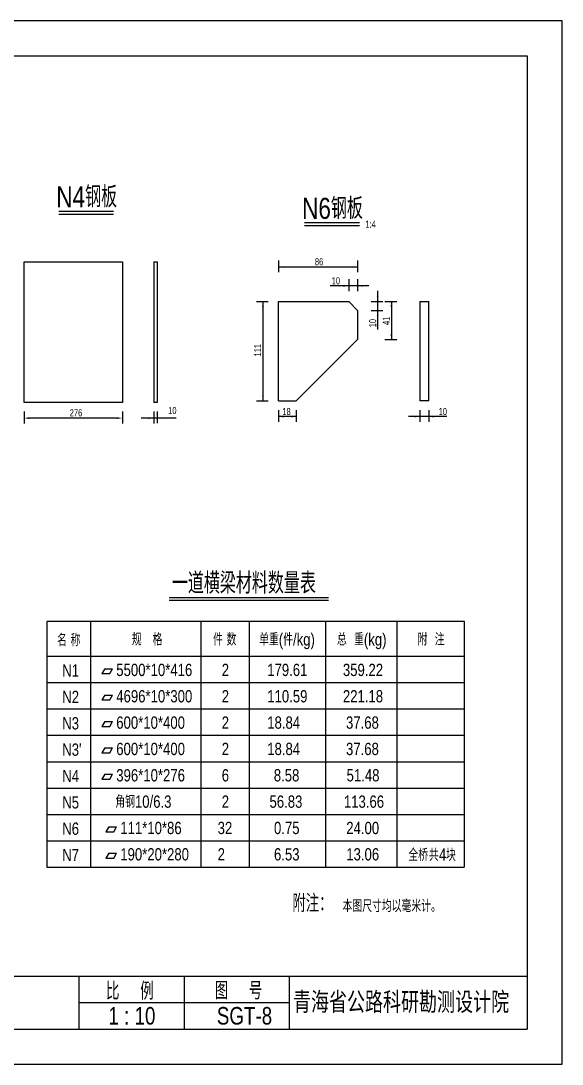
# Model space of a CAD drawing. Extents: x -1031 to 12639, y -595 to 6078.
# Drawn here: x 11097 to 12639, y 3108 to 6078 of the extents above; entities that cross this region are included whole.
import ezdxf

# ---------------------------------------------------------------- set-up
doc = ezdxf.new("R2010")
doc.units = 0
doc.header["$MEASUREMENT"] = 0
doc.layers.get('0').update_dxf_attribs({"linetype": 'CONTINUOUS'})
doc.layers.get('DEFPOINTS').update_dxf_attribs({"linetype": 'CONTINUOUS'})
doc.styles.add('GGX1', font='romanc.shx', dxfattribs={"width": 0.9, "bigfont": 'dk.shx'})
doc.styles.add('STYLE1', font='stxt.shx', dxfattribs={"width": 0.8, "bigfont": 'dk.shx'})

msp = doc.modelspace()

# ---------------------------------------------------------------- linework, layer by layer
at = {"color": 2, "linetype": 'Continuous'}
for p, q in [((12638.93, 6078.046), (8438.93, 6078.046)), ((12638.93, 3108.046), (12638.93, 6078.046)), ((8438.93, 3108.046), (12638.93, 3108.046))]:
    msp.add_line(p, q, dxfattribs=at)
at = {"color": 6}
for p, q in [((8738.93, 5978.046), (12538.93, 5978.046)), ((12538.93, 5978.046), (12538.93, 3208.046)), ((8738.93, 3208.046), (12538.93, 3208.046))]:
    msp.add_line(p, q, dxfattribs=at)
for p, q in [((11205.09, 5536.323), (11361.441, 5536.323)), ((11905.194, 5503.611), (12061.545, 5503.611)), ((11519.289, 4436.586), (11973.178, 4436.586)), ((11170.87, 4369.103), (12359.836, 4369.103)), ((11170.87, 4367.109), (11170.87, 3669.103)), ((12359.836, 4369.103), (12359.836, 3669.103)), ((11170.87, 3669.103), (12359.836, 3669.103))]:
    msp.add_line(p, q)
at = {"color": 2}
for p, q in [((11205.09, 5528.177), (11361.441, 5528.177)), ((11905.194, 5495.466), (12061.545, 5495.466)), ((11106.226, 5391.95), (11386.226, 5391.95)), ((11106.226, 4991.95), (11106.226, 5391.95)), ((11386.226, 5391.95), (11386.226, 4991.95)), ((11475.509, 5391.95), (11475.509, 4991.95)), ((11475.509, 5391.95), (11485.509, 5391.95)), ((11485.509, 5391.95), (11485.509, 4991.95)), ((11831.053, 4996.295), (11831.053, 5278.795)), ((11831.053, 5278.795), (12031.053, 5278.795)), ((12031.053, 5278.795), (12056.053, 5253.795)), ((12233.949, 5278.795), (12233.949, 4996.295)), ((12233.949, 5278.795), (12258.949, 5278.795)), ((12258.949, 4996.295), (12258.949, 5278.795)), ((12056.053, 5253.795), (12056.053, 5171.295)), ((12056.053, 5171.295), (11881.053, 4996.295)), ((11386.226, 4991.95), (11106.226, 4991.95)), ((11485.509, 4991.95), (11475.509, 4991.95)), ((11831.053, 4996.295), (11881.053, 4996.295)), ((12258.949, 4996.295), (12233.949, 4996.295)), ((11519.289, 4428.441), (11973.178, 4428.441)), ((11295.87, 4367.109), (11295.87, 3669.103)), ((11609.836, 4369.103), (11609.836, 3669.103)), ((11747.759, 4369.103), (11747.759, 3669.103)), ((11965.012, 4369.103), (11965.012, 3669.103)), ((12168.463, 4369.103), (12168.463, 3669.103)), ((11170.87, 4269.103), (12359.836, 4269.103)), ((11336.048, 4233.813), (11327.909, 4219.677)), ((11327.909, 4219.677), (11350.216, 4219.677)), ((11336.048, 4233.813), (11358.354, 4233.813)), ((11350.216, 4219.677), (11358.354, 4233.813)), ((11170.87, 4194.103), (12359.836, 4194.103)), ((11336.048, 4158.813), (11327.909, 4144.677)), ((11336.048, 4158.813), (11358.354, 4158.813)), ((11350.216, 4144.677), (11358.354, 4158.813)), ((11327.909, 4144.677), (11350.216, 4144.677)), ((11170.87, 4119.103), (12359.836, 4119.103)), ((11336.048, 4083.813), (11327.909, 4069.677)), ((11327.909, 4069.677), (11350.216, 4069.677)), ((11336.048, 4083.813), (11358.354, 4083.813)), ((11350.216, 4069.677), (11358.354, 4083.813)), ((11170.87, 4044.103), (12359.836, 4044.103)), ((11336.048, 4008.813), (11327.909, 3994.677)), ((11327.909, 3994.677), (11350.216, 3994.677)), ((11336.048, 4008.813), (11358.354, 4008.813)), ((11350.216, 3994.677), (11358.354, 4008.813)), ((11170.87, 3969.103), (12359.836, 3969.103)), ((11336.048, 3933.813), (11327.909, 3919.677)), ((11336.048, 3933.813), (11358.354, 3933.813)), ((11350.216, 3919.677), (11358.354, 3933.813)), ((11170.87, 3894.103), (12359.836, 3894.103)), ((11327.909, 3919.677), (11350.216, 3919.677)), ((11170.87, 3819.103), (12359.836, 3819.103)), ((11347.458, 3783.813), (11339.32, 3769.677)), ((11347.458, 3783.813), (11369.765, 3783.813)), ((11361.626, 3769.677), (11369.765, 3783.813)), ((11170.87, 3744.103), (12359.836, 3744.103)), ((11339.32, 3769.677), (11361.626, 3769.677)), ((11347.458, 3708.813), (11339.32, 3694.677)), ((11339.32, 3694.677), (11361.626, 3694.677)), ((11347.458, 3708.813), (11369.765, 3708.813)), ((11361.626, 3694.677), (11369.765, 3708.813))]:
    msp.add_line(p, q, dxfattribs=at)
at = {"color": 2, "linetype": 'ByBlock'}
for p, q in [((11831.053, 5395.735), (11831.053, 5362.267)), ((12056.053, 5377.267), (11831.053, 5377.267)), ((12056.053, 5395.735), (12056.053, 5362.267)), ((12087.857, 5323.82), (11977.922, 5323.82)), ((12031.053, 5342.289), (12031.053, 5308.82)), ((12056.053, 5342.289), (12056.053, 5308.82)), ((12113.454, 5309.42), (12113.454, 5199.485)), ((11768.132, 5278.795), (11801.601, 5278.795)), ((11786.601, 5278.795), (11786.601, 4996.295)), ((12094.985, 5278.795), (12128.454, 5278.795)), ((12134.121, 5278.795), (12167.59, 5278.795)), ((12152.59, 5278.795), (12152.59, 5171.295)), ((12094.985, 5253.795), (12128.454, 5253.795)), ((12134.121, 5171.295), (12167.59, 5171.295)), ((11768.132, 4996.295), (11801.601, 4996.295)), ((11106.226, 4965.668), (11106.226, 4932.2)), ((11386.226, 4965.668), (11386.226, 4932.2)), ((11475.509, 4965.668), (11475.509, 4932.2)), ((11485.505, 4965.876), (11485.505, 4932.408)), ((11831.053, 4970.014), (11831.053, 4936.546)), ((11881.616, 4970.014), (11881.616, 4936.546)), ((12233.949, 4970.014), (12233.949, 4936.546)), ((12258.949, 4970.014), (12258.949, 4936.546)), ((11371.226, 4947.2), (11121.226, 4947.2)), ((11539.582, 4947.408), (11439.868, 4947.408)), ((11881.616, 4951.546), (11831.053, 4951.546)), ((12310.904, 4951.546), (12200.968, 4951.546))]:
    msp.add_line(p, q, dxfattribs=at)
at = {"linetype": 'Continuous'}
for p, q in [((8738.93, 3358.046), (12538.93, 3358.046)), ((11262.793, 3208.046), (11262.793, 3358.046)), ((11262.793, 3358.046), (11262.793, 3358.046)), ((11562.793, 3208.046), (11562.793, 3358.046)), ((11562.793, 3358.046), (11562.793, 3358.046)), ((11862.793, 3208.046), (11862.793, 3358.046)), ((11862.793, 3358.046), (11862.793, 3358.046)), ((12538.93, 3358.046), (12538.93, 3358.046)), ((11262.793, 3283.046), (11862.793, 3283.046))]:
    msp.add_line(p, q, dxfattribs=at)
at = {"color": 2, "linetype": 'ByBlock'}
for points in [[(11846.053, 5379.767), (11846.053, 5374.767), (11831.053, 5377.267)], [(12041.053, 5379.767), (12041.053, 5374.767), (12056.053, 5377.267)], [(12016.053, 5326.32), (12016.053, 5321.32), (12031.053, 5323.82)], [(12071.053, 5326.32), (12071.053, 5321.32), (12056.053, 5323.82)], [(12110.954, 5293.795), (12115.954, 5293.795), (12113.454, 5278.795)], [(11784.101, 5263.795), (11789.101, 5263.795), (11786.601, 5278.795)], [(12150.09, 5263.795), (12155.09, 5263.795), (12152.59, 5278.795)], [(12110.954, 5238.795), (12115.954, 5238.795), (12113.454, 5253.795)], [(12150.09, 5186.295), (12155.09, 5186.295), (12152.59, 5171.295)], [(11784.101, 5011.295), (11789.101, 5011.295), (11786.601, 4996.295)], [(11121.226, 4949.7), (11121.226, 4944.7), (11106.226, 4947.2)], [(11371.226, 4949.7), (11371.226, 4944.7), (11386.226, 4947.2)], [(11460.509, 4949.7), (11460.509, 4944.7), (11475.509, 4947.2)], [(11500.505, 4949.908), (11500.505, 4944.908), (11485.505, 4947.408)], [(11846.053, 4954.046), (11846.053, 4949.046), (11831.053, 4951.546)], [(11866.616, 4954.046), (11866.616, 4949.046), (11881.616, 4951.546)], [(12218.949, 4954.046), (12218.949, 4949.046), (12233.949, 4951.546)], [(12273.949, 4954.046), (12273.949, 4949.046), (12258.949, 4951.546)]]:
    msp.add_solid(points, dxfattribs=at)
at = {"layer": 'DEFPOINTS', "color": 0, "linetype": 'ByBlock'}
for p in [(11831.053, 5377.267), (12059.549, 5323.82), (12113.454, 5282.292), (12152.59, 5174.792), (11786.601, 4996.295), (11106.226, 4947.2), (11489.001, 4947.408), (12262.445, 4951.546)]:
    msp.add_point(p, dxfattribs=at)

# ---------------------------------------------------------------- texts
at = {"color": 2, "style": 'STYLE1', "width": 0.8}
for s, height, p in [('N4钢板', 60, (11198.072, 5547.03)), ('N6钢板', 60, (11898.176, 5514.318)), ('1:4', 20, (12078.238, 5488.988)), ('86', 20, (11934.641, 5382.267)), ('10', 20, (11982.471, 5328.063)), ('276', 20, (11236.312, 4952.2)), ('10', 20, (11516.706, 4958.924)), ('18', 20, (11841.959, 4955.788)), ('10', 20, (12287.087, 4955.788)), ('一道横梁材料数量表', 60, (11527.125, 4447.293))]:
    msp.add_text(s, height=height, dxfattribs=at).set_placement(p)
for s, p in [('10', (12109.211, 5205.496)), ('41', (12147.963, 5212.144)), ('111', (11781.601, 5122.53))]:
    msp.add_text(s, height=20, rotation=90, dxfattribs=at).set_placement(p)
at = {"color": 2, "linetype": 'ByBlock'}
for s, height, style, width, p in [('名 称', 35, 'STYLE1', 0.8, (11200.288, 4297.719)), ('规   格', 35, 'STYLE1', 0.8, (11413.05, 4299.713)), ('件 数', 35, 'STYLE1', 0.8, (11644.783, 4299.713)), ('单重(件/kg)', 35, 'STYLE1', 0.8, (11775.804, 4299.713)), ('总  重(kg)', 35, 'STYLE1', 0.8, (11997.403, 4299.713)), ('附  注', 35, 'STYLE1', 0.8, (12227.18, 4299.713)), ('5500*10*416', 35, 'STYLE1', 0.8, (11368.884, 4212.855)), ('2', 35, 'STYLE1', 0.8, (11669.314, 4212.855)), ('179.61', 35, 'STYLE1', 0.8, (11798.878, 4212.855)), ('359.22', 35, 'STYLE1', 0.8, (12014.407, 4212.855)), ('N1', 35, 'STYLE1', 0.8, (11214.99, 4210.861)), ('N2', 35, 'STYLE1', 0.8, (11214.99, 4135.861)), ('4696*10*300', 35, 'STYLE1', 0.8, (11368.884, 4137.855)), ('2', 35, 'STYLE1', 0.8, (11669.314, 4137.855)), ('110.59', 35, 'STYLE1', 0.8, (11798.878, 4137.855)), ('221.18', 35, 'STYLE1', 0.8, (12014.407, 4137.855)), ('N3', 35, 'STYLE1', 0.8, (11214.99, 4060.861)), ('600*10*400', 35, 'STYLE1', 0.8, (11368.884, 4062.855)), ('2', 35, 'STYLE1', 0.8, (11669.314, 4062.855)), ('18.84', 35, 'STYLE1', 0.8, (11798.878, 4062.855)), ('37.68', 35, 'STYLE1', 0.8, (12023.224, 4062.855)), ("N3'", 35, 'STYLE1', 0.8, (11214.99, 3985.861)), ('600*10*400', 35, 'STYLE1', 0.8, (11368.884, 3987.855)), ('2', 35, 'STYLE1', 0.8, (11669.314, 3987.855)), ('18.84', 35, 'STYLE1', 0.8, (11798.878, 3987.855)), ('37.68', 35, 'STYLE1', 0.8, (12023.224, 3987.855)), ('N4', 35, 'STYLE1', 0.8, (11214.99, 3910.861)), ('396*10*276', 35, 'STYLE1', 0.8, (11368.884, 3912.855)), ('6', 35, 'STYLE1', 0.8, (11669.314, 3912.855)), ('8.58', 35, 'STYLE1', 0.8, (11817.606, 3912.855)), ('51.48', 35, 'STYLE1', 0.8, (12024.947, 3912.855)), ('N5', 35, 'STYLE1', 0.8, (11214.99, 3835.861)), ('角钢10/6.3', 35, 'STYLE1', 0.8, (11366.031, 3837.855)), ('2', 35, 'STYLE1', 0.8, (11669.314, 3837.855)), ('56.83', 35, 'STYLE1', 0.8, (11805.358, 3837.855)), ('113.66', 35, 'STYLE1', 0.8, (12017.233, 3837.855)), ('N6', 35, 'STYLE1', 0.8, (11214.99, 3760.861)), ('111*10*86', 35, 'STYLE1', 0.8, (11380.294, 3762.855)), ('32', 35, 'STYLE1', 0.8, (11657.658, 3762.855)), ('0.75', 35, 'STYLE1', 0.8, (11818.143, 3762.855)), ('24.00', 35, 'STYLE1', 0.8, (12023.989, 3762.855)), ('N7', 35, 'STYLE1', 0.8, (11214.99, 3685.861)), ('190*20*280', 35, 'STYLE1', 0.8, (11380.294, 3687.855)), ('2', 35, 'STYLE1', 0.8, (11657.658, 3687.855)), ('6.53', 35, 'STYLE1', 0.8, (11818.143, 3687.855)), ('13.06', 35, 'STYLE1', 0.8, (12023.989, 3687.855)), ('全桥', 35, 'STYLE1', 0.8, (12200.883, 3686.022)), ('共  块', 35, 'STYLE1', 0.8, (12259.321, 3686.022)), ('4', 35, 'STYLE1', 0.8, (12287.972, 3687.086)), ('附注：', 50, 'STYLE1', 0.8, (11870.637, 3540.888)), ('本图尺寸均以毫米计。', 35, 'STYLE1', 0.8, (12013.411, 3540.888)), ('比    例', 50, 'STYLE1', 0.8, (11339.807, 3291.046)), ('图    号', 50, 'STYLE1', 0.8, (11649.489, 3292.329)), ('青海省公路科研勘测设计院', 60, 'GGX1', 0.9, (11872.212, 3253.622)), ('1 : 10', 50, 'STYLE1', 0.8, (11346.58, 3220.686)), ('SGT-8', 50, 'STYLE1', 0.8, (11655.366, 3220.686))]:
    msp.add_text(s, height=height, dxfattribs=dict(at, style=style, width=width)).set_placement(p)

doc.saveas('drawing.dxf')
